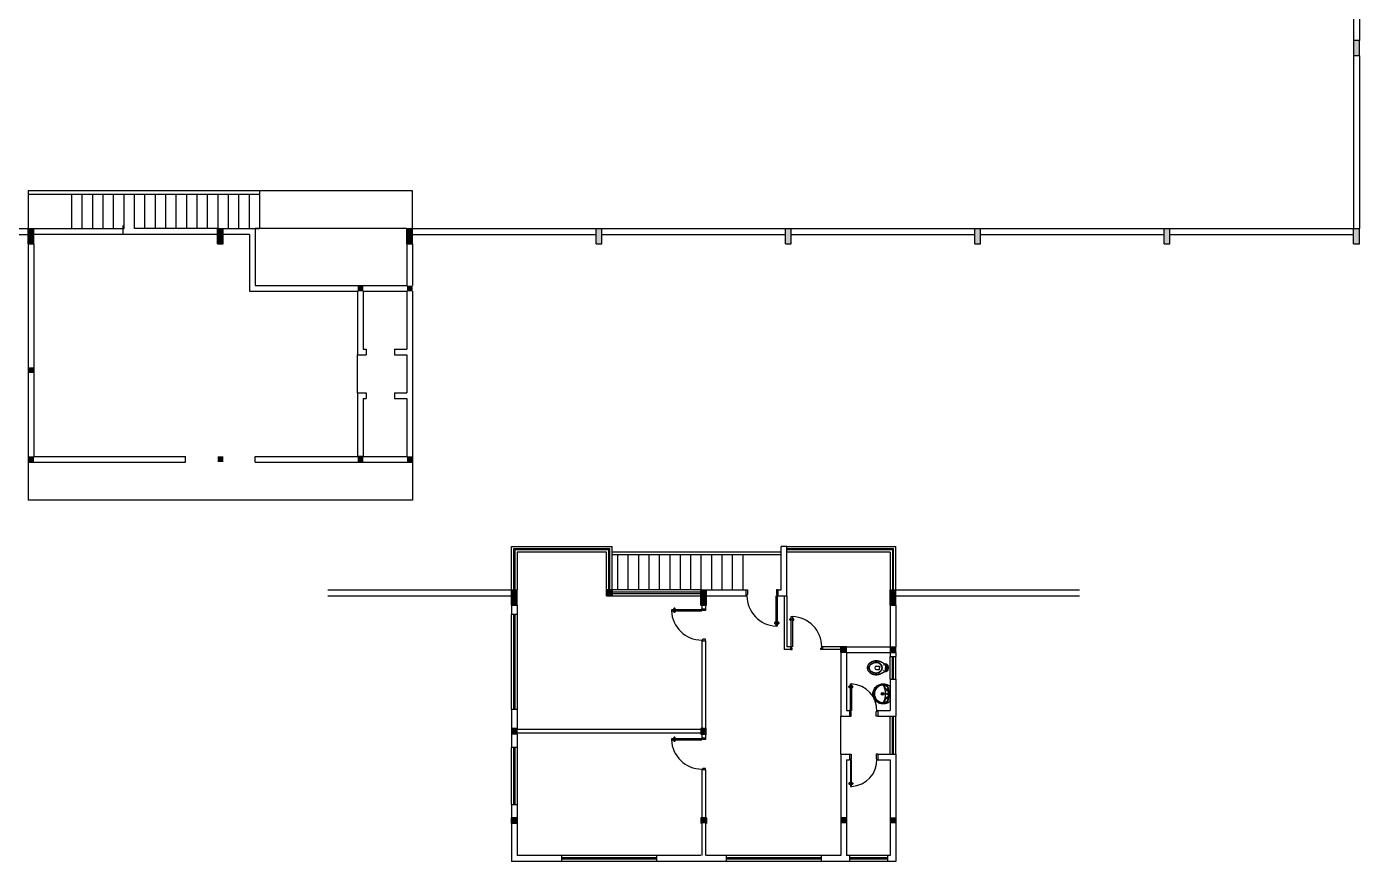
# Model space of a CAD drawing. Extents: x 10 to 180, y 167 to 221.
# Drawn here: x 34.63 to 69.74, y 178.88 to 200.87 of the extents above; entities that cross this region are included whole.
import ezdxf

# ---------------------------------------------------------------- set-up
doc = ezdxf.new("R2010")
doc.units = 0
doc.layers.get('0').update_dxf_attribs({"linetype": 'CONTINUOUS'})
for name, color, linetype in [('ESCADA', 7, 'CONTINUOUS'), ('ESQUADRIAS', 1, 'CONTINUOUS'), ('LOUÇAS_DECA', 191, 'CONTINUOUS'), ('PAREDES', 5, 'CONTINUOUS'), ('PILARES', 4, 'CONTINUOUS'), ('REBAIXOS', 1, 'CONTINUOUS')]:
    doc.layers.add(name, color=color, linetype=linetype)

# ---------------------------------------------------------------- blocks, each defined once
blk = doc.blocks.new('RAV01')
at = {"layer": 'LOUÇAS_DECA', "color": 191}
blk.add_line((-19.8, 0), (19.8, 0), dxfattribs=at)
for points in [[(0, -44.5), (0, -44.5), (-2.7, -44.4), (-5.2, -43.9), (-7.7, -43.3), (-10.1, -42.4), (-12.4, -41.4), (-14.6, -40.1), (-16.6, -38.6), (-18.4, -37), (-20.1, -35.1), (-21.7, -33.2), (-23, -31), (-24.1, -28.8), (-25, -26.4), (-25.7, -23.9), (-26.2, -21.4), (-26.4, -18.8), (-26.4, -18.8), (-26.4, -17.5), (-26.4, -16.3), (-26.4, -15), (-26.2, -13.9), (-26, -12.6), (-25.7, -11.5), (-25.5, -10.2), (-25.1, -9), (-24.7, -7.9), (-24.3, -6.8), (-23.8, -5.7), (-23.3, -4.6), (-22.6, -3.5), (-22, -2.4), (-21.3, -1.4), (-20.6, -0.4), (-20.6, -0.4), (-20.4, -0.2), (-20.3, -0.1), (-20.1, 0), (-19.8, 0)], [(19.8, 0), (19.8, 0), (20.1, 0), (20.3, -0.1), (20.4, -0.2), (20.6, -0.4), (20.6, -0.4), (21.3, -1.4), (22, -2.4), (22.6, -3.5), (23.3, -4.6), (23.8, -5.7), (24.3, -6.8), (24.7, -7.9), (25.1, -9), (25.5, -10.2), (25.7, -11.5), (26, -12.6), (26.2, -13.9), (26.4, -15), (26.4, -16.3), (26.4, -17.5), (26.4, -18.8), (26.4, -18.8), (26.2, -21.4), (25.7, -23.9), (25, -26.4), (24.1, -28.8), (23, -31), (21.7, -33.2), (20.1, -35.1), (18.4, -37), (16.6, -38.6), (14.6, -40.1), (12.3, -41.4), (10.1, -42.4), (7.7, -43.3), (5.2, -43.9), (2.6, -44.4), (0, -44.5)], [(0, -42.6), (0, -42.6), (2.5, -42.4), (4.8, -42.1), (7.2, -41.5), (9.4, -40.7), (11.5, -39.7), (13.5, -38.5), (15.3, -37.1), (17, -35.6), (18.6, -33.9), (20.1, -32.1), (21.3, -30.1), (22.4, -28), (23.2, -25.8), (23.9, -23.5), (24.3, -21.2), (24.5, -18.7), (24.5, -18.7), (24.6, -17.9), (24.6, -17), (24.5, -16.1), (24.4, -15.3), (24.4, -14.5), (24.2, -13.7), (24.1, -12.8), (23.9, -12), (23.9, -12), (23.7, -11.2), (23.4, -10.3), (23, -9.6), (22.6, -8.8), (22.1, -8.1), (21.6, -7.5), (21, -6.8), (20.4, -6.2), (20.4, -6.2), (19.7, -5.7), (19, -5.2), (18.4, -4.8), (17.6, -4.3), (16.8, -4), (16, -3.7), (15.2, -3.5), (14.4, -3.4), (14.4, -3.4), (13.3, -3.2), (12.2, -3.1), (11.2, -3), (10.1, -2.8), (9, -2.7), (7.9, -2.6), (6.8, -2.5), (5.7, -2.4), (5.7, -2.4), (5, -2.4), (4.3, -2.3), (3.6, -2.3), (2.9, -2.3), (2.1, -2.3), (1.4, -2.3), (0.7, -2.3), (0, -2.3), (0, -2.3), (-0.7, -2.3), (-1.4, -2.3), (-2.1, -2.3), (-2.8, -2.3), (-3.6, -2.3), (-4.3, -2.3), (-5, -2.4), (-5.7, -2.4), (-5.7, -2.4), (-6.8, -2.5), (-7.9, -2.6), (-9, -2.7), (-10.1, -2.8), (-11.2, -3), (-12.2, -3.1), (-13.3, -3.2), (-14.4, -3.4), (-14.4, -3.4), (-15.2, -3.5), (-16, -3.7), (-16.8, -4), (-17.6, -4.3), (-18.4, -4.8), (-19, -5.2), (-19.7, -5.7), (-20.4, -6.2), (-20.4, -6.2), (-21, -6.8), (-21.6, -7.5), (-22.1, -8.1), (-22.6, -8.8), (-23, -9.6), (-23.4, -10.3), (-23.7, -11.2), (-23.9, -12), (-23.9, -12), (-24.1, -12.8), (-24.2, -13.7), (-24.4, -14.5), (-24.4, -15.3), (-24.5, -16.1), (-24.6, -17), (-24.6, -17.9), (-24.5, -18.7), (-24.5, -18.7), (-24.3, -21.2), (-23.9, -23.5), (-23.2, -25.8), (-22.4, -28), (-21.3, -30.1), (-20.1, -32.1), (-18.6, -33.9), (-17, -35.6), (-15.3, -37.1), (-13.5, -38.5), (-11.5, -39.7), (-9.4, -40.7), (-7.2, -41.5), (-4.8, -42.1), (-2.5, -42.4), (0, -42.6)], [(21.8, -16.8), (21.8, -16.8), (21.9, -16.8), (21.9, -16.8), (21.9, -16.8), (22, -16.8), (22, -16.8), (22.3, -17.1), (22.5, -17.4), (22.6, -17.7), (22.6, -18.1), (22.6, -18.1), (22.6, -17.5), (22.7, -16.8), (22.8, -16.1), (22.8, -15.5), (22.8, -14.9), (22.7, -14.2), (22.6, -13.6), (22.5, -13), (22.5, -13), (22.2, -12), (21.9, -11), (21.5, -10.1), (21, -9.2), (20.4, -8.3), (19.7, -7.6), (19, -6.9), (18.2, -6.2), (18.2, -6.2), (17.7, -5.8), (17, -5.4), (16.4, -5), (15.7, -4.7), (15, -4.4), (14.4, -4.1), (13.6, -3.9), (12.9, -3.8), (12.9, -3.8), (12.1, -3.7), (11.3, -3.6), (10.5, -3.4), (9.7, -3.4), (8.9, -3.3), (8.1, -3.2), (7.3, -3.2), (6.5, -3.1), (5.7, -3), (4.9, -3), (4.1, -3), (3.2, -3), (2.4, -2.9), (1.7, -2.9), (0.8, -2.9), (0, -2.9), (0, -2.9), (-0.8, -2.9), (-1.7, -2.9), (-2.4, -2.9), (-3.2, -3), (-4.1, -3), (-4.9, -3), (-5.7, -3), (-6.5, -3.1), (-7.3, -3.2), (-8.1, -3.2), (-8.9, -3.3), (-9.7, -3.4), (-10.5, -3.4), (-11.3, -3.6), (-12.1, -3.7), (-12.9, -3.8), (-12.9, -3.8), (-13.6, -3.9), (-14.4, -4.1), (-15, -4.4), (-15.7, -4.7), (-16.4, -5), (-17, -5.4), (-17.6, -5.8), (-18.1, -6.2), (-18.1, -6.2), (-19, -6.9), (-19.7, -7.6), (-20.4, -8.3), (-21, -9.2), (-21.5, -10.1), (-21.9, -11), (-22.2, -12), (-22.5, -13), (-22.5, -13), (-22.6, -13.6), (-22.7, -14.2), (-22.8, -14.9), (-22.8, -15.5), (-22.8, -16.1), (-22.7, -16.8), (-22.6, -17.5), (-22.6, -18.1), (-22.6, -18.1), (-22.6, -17.7), (-22.5, -17.4), (-22.3, -17.1), (-22, -16.8), (-22, -16.8), (-21.9, -16.8), (-21.9, -16.8), (-21.9, -16.8), (-21.8, -16.8)], [(-21.8, -16.8), (-21.8, -16.8), (-21.8, -16.4), (-21.7, -16.1), (-21.6, -15.8), (-21.5, -15.5), (-21.3, -15.2), (-21, -15), (-20.8, -14.8), (-20.6, -14.6), (-20.6, -14.6), (-19.9, -14.3), (-19.3, -13.9), (-18.6, -13.6), (-18, -13.3), (-17.3, -13), (-16.6, -12.7), (-16, -12.5), (-15.3, -12.2), (-15.3, -12.2), (-14.8, -12), (-14.4, -11.8), (-14.1, -11.5), (-13.7, -11.1), (-13.5, -10.7), (-13.3, -10.3), (-13.2, -9.8), (-13.1, -9.3), (-13.1, -9.3), (-13.1, -8.8), (-13.2, -8.3), (-13.2, -7.9), (-13.2, -7.4), (-13.4, -6.9), (-13.5, -6.4), (-13.6, -5.9), (-13.7, -5.5), (-13.7, -5.5), (-13.8, -5.5), (-13.8, -5.4), (-13.8, -5.3), (-13.9, -5.2), (-13.9, -5.2), (-14.2, -4.9), (-14.7, -4.6), (-15.2, -4.6), (-15.7, -4.6)], [(21.8, -16.8), (21.8, -16.8), (21.4, -16.5), (21, -16.2), (20.6, -16), (20.1, -15.8), (20.1, -15.8), (18.9, -15.2), (17.7, -14.6), (16.5, -14.1), (15.3, -13.7), (14.1, -13.2), (12.8, -12.8), (11.6, -12.5), (10.3, -12.1), (9, -11.9), (7.8, -11.7), (6.5, -11.5), (5.2, -11.2), (3.9, -11.2), (2.6, -11), (1.3, -11), (0, -11), (0, -11), (-1.3, -11), (-2.6, -11), (-3.9, -11.2), (-5.2, -11.2), (-6.5, -11.5), (-7.8, -11.7), (-9, -11.9), (-10.3, -12.1), (-11.6, -12.5), (-12.8, -12.8), (-14.1, -13.2), (-15.3, -13.7), (-16.5, -14.1), (-17.7, -14.6), (-18.9, -15.2), (-20.1, -15.8), (-20.1, -15.8), (-20.6, -16), (-21, -16.2), (-21.4, -16.5), (-21.8, -16.8)], [(15.7, -4.6), (15.7, -4.6), (15.2, -4.6), (14.7, -4.6), (14.2, -4.9), (13.9, -5.2), (13.9, -5.2), (13.8, -5.3), (13.8, -5.4), (13.8, -5.5), (13.7, -5.5), (13.7, -5.5), (13.6, -5.9), (13.5, -6.4), (13.4, -6.9), (13.2, -7.4), (13.2, -7.9), (13.2, -8.3), (13.1, -8.8), (13.1, -9.3), (13.1, -9.3), (13.2, -9.8), (13.3, -10.3), (13.5, -10.7), (13.7, -11.1), (14.1, -11.5), (14.4, -11.8), (14.8, -12), (15.3, -12.2), (15.3, -12.2), (16, -12.5), (16.6, -12.7), (17.3, -13), (18, -13.3), (18.6, -13.6), (19.3, -13.9), (19.9, -14.3), (20.6, -14.6), (20.6, -14.6), (20.8, -14.8), (21, -15), (21.3, -15.2), (21.5, -15.5), (21.6, -15.8), (21.7, -16.1), (21.8, -16.4), (21.8, -16.8)]]:
    blk.add_lwpolyline(points, dxfattribs=at)
for centre, radius in [((-9.2, -6.6), 1.73), ((0, -18.9), 3.39), ((0, -6.6), 1.73), ((0, -18.9), 1.66), ((9.2, -6.6), 1.73)]:
    blk.add_circle(centre, radius, dxfattribs=at)
blk.add_arc((0, -18.1), 22.6, 180, 0, dxfattribs=at)
blk = doc.blocks.new('RAV10')
at = {"layer": 'LOUÇAS_DECA', "color": 191}
for points in [[(4.6, -12.9), (8.2, -12.9), (8.2, -12.9), (8.7, -13), (9.2, -13.2), (9.6, -13.5), (9.9, -14), (10.1, -14.3), (10.1, -14.3), (10.1, -14.3), (10.1, -14.3), (10.1, -14.3), (10.1, -14.3), (12.2, -18), (12.2, -18), (12.5, -18.6), (12.8, -19.1), (13.1, -19.6), (13.3, -20.1), (13.3, -20.1), (13.6, -20.6), (13.9, -21.1), (14.2, -21.5), (14.5, -22.1), (14.7, -22.6), (15, -23.1), (15.3, -23.6), (15.5, -24.1), (15.5, -24.1), (15.9, -24.8), (16.3, -25.6), (16.6, -26.3), (16.9, -27), (17.2, -27.8), (17.5, -28.6), (17.8, -29.4), (18, -30.2), (18, -30.2), (18.3, -31.4), (18.6, -32.6), (18.8, -33.9), (19, -35.2), (19.1, -36.4), (19.1, -37.7), (19.1, -39), (19, -40.3), (19, -40.3), (18.8, -41.6), (18.6, -42.9), (18.2, -44.2), (17.9, -45.5), (17.4, -46.8), (16.9, -48), (16.4, -49.3), (15.8, -50.4), (15.8, -50.4), (15.2, -51.4), (14.6, -52.3), (13.9, -53.1), (13.3, -53.9), (12.5, -54.8), (11.7, -55.5), (10.9, -56.3), (10.1, -57), (10.1, -57), (9, -57.8), (7.9, -58.5), (6.6, -59.1), (5.4, -59.6), (4.1, -60), (2.8, -60.3), (1.4, -60.4), (0, -60.5), (0, -60.5), (-1.4, -60.4), (-2.7, -60.3), (-4, -60), (-5.3, -59.6), (-6.6, -59.1), (-7.8, -58.5), (-9, -57.8), (-10.1, -57), (-10.1, -57), (-10.9, -56.3), (-11.7, -55.5), (-12.5, -54.8), (-13.2, -53.9), (-13.9, -53.1), (-14.5, -52.3), (-15.1, -51.4), (-15.7, -50.4), (-15.7, -50.4), (-16.3, -49.3), (-16.9, -48), (-17.4, -46.8), (-17.8, -45.5), (-18.2, -44.2), (-18.5, -42.9), (-18.7, -41.6), (-19, -40.3), (-19, -40.3), (-19, -39), (-19, -37.7), (-19, -36.4), (-18.9, -35.2), (-18.7, -33.9), (-18.5, -32.6), (-18.2, -31.4), (-17.9, -30.2), (-17.9, -30.2), (-17.7, -29.4), (-17.4, -28.6), (-17.1, -27.8), (-16.9, -27), (-16.6, -26.3), (-16.2, -25.6), (-15.8, -24.8), (-15.5, -24.1), (-15.5, -24.1), (-15.2, -23.6), (-15, -23.1), (-14.7, -22.6), (-14.4, -22.1), (-14.2, -21.5), (-13.9, -21.1), (-13.6, -20.6), (-13.3, -20.1), (-13.3, -20.1), (-13.1, -19.6), (-12.8, -19.1), (-12.4, -18.6), (-12.1, -18), (-10.1, -14.3), (-10.1, -14.3), (-10.1, -14.3), (-10.1, -14.3), (-10.1, -14.3), (-10.1, -14.3), (-9.8, -14), (-9.8, -14), (-9.6, -13.5), (-9.1, -13.2), (-8.6, -13), (-8.1, -12.9), (-4.5, -12.9)], [(12.2, -18), (13.3, -20.1), (13.3, -20.1), (13.6, -20.6), (13.8, -21.1), (14.1, -21.5), (14.3, -22.1), (14.5, -22.6), (14.7, -23.1), (15, -23.6), (15.2, -24.1), (15.2, -24.1), (15.5, -24.8), (15.9, -25.6), (16.2, -26.3), (16.6, -27.1), (16.9, -27.8), (17.1, -28.5), (17.4, -29.4), (17.6, -30.2), (17.6, -30.2), (17.9, -31.4), (18.1, -32.6), (18.3, -33.9), (18.5, -35.2), (18.5, -36.4), (18.5, -37.7), (18.5, -39), (18.4, -40.3), (18.4, -40.3), (18.2, -41.6), (17.9, -42.9), (17.6, -44.2), (17.2, -45.5), (16.7, -46.8), (16.2, -48), (15.6, -49.3), (15, -50.4), (15, -50.4), (14.4, -51.2), (13.9, -52), (13.3, -52.8), (12.8, -53.5), (12.2, -54.2), (11.5, -54.9), (10.9, -55.5), (10.1, -56.2), (10.1, -56.2), (9, -57.1), (7.9, -57.8), (6.6, -58.4), (5.4, -58.9), (4.1, -59.3), (2.8, -59.6), (1.4, -59.8), (0, -59.8), (0, -59.8), (-1.4, -59.8), (-2.7, -59.6), (-4.1, -59.3), (-5.3, -58.9), (-6.6, -58.4), (-7.8, -57.8), (-9, -57.1), (-10.1, -56.2), (-10.1, -56.2), (-10.8, -55.5), (-11.5, -54.9), (-12.1, -54.2), (-12.7, -53.5), (-13.3, -52.8), (-13.9, -52), (-14.4, -51.2), (-14.9, -50.4), (-14.9, -50.4), (-15.5, -49.3), (-16.1, -48), (-16.6, -46.8), (-17.1, -45.5), (-17.5, -44.2), (-17.9, -42.9), (-18.1, -41.6), (-18.3, -40.3), (-18.3, -40.3), (-18.4, -39.1), (-18.5, -37.7), (-18.5, -36.4), (-18.4, -35.2), (-18.2, -33.9), (-18, -32.6), (-17.8, -31.4), (-17.5, -30.2), (-17.5, -30.2), (-17.3, -29.4), (-17, -28.6), (-16.8, -27.8), (-16.5, -27.1), (-16.2, -26.3), (-15.8, -25.6), (-15.5, -24.8), (-15.2, -24.1), (-15.2, -24.1), (-15, -23.6), (-14.7, -23.1), (-14.5, -22.6), (-14.2, -22.1), (-14, -21.5), (-13.7, -21.1), (-13.5, -20.6), (-13.2, -20.1), (-12.1, -18)], [(-12.9, -30.2), (-12.9, -30.2), (-12.4, -29.3), (-11.9, -28.4), (-11.2, -27.7), (-10.6, -26.9), (-9.9, -26.2), (-9.2, -25.6), (-8.4, -25), (-7.5, -24.4), (-6.7, -23.9), (-5.8, -23.5), (-4.9, -23.1), (-3.9, -22.8), (-3, -22.6), (-2, -22.4), (-1, -22.3), (0, -22.2), (0, -22.2), (1, -22.3), (2, -22.4), (3, -22.6), (4, -22.8), (5, -23.1), (5.8, -23.5), (6.8, -23.9), (7.6, -24.4), (8.5, -25), (9.3, -25.6), (10, -26.2), (10.6, -26.9), (11.3, -27.7), (12, -28.4), (12.5, -29.3), (13, -30.2), (13, -30.2), (13.6, -31.3), (14, -32.6), (14.3, -33.8), (14.6, -35.1), (14.7, -36.4), (14.7, -37.7), (14.7, -39), (14.4, -40.3), (14.4, -40.3), (14.2, -41.6), (13.8, -42.9), (13.4, -44.2), (12.9, -45.5), (12.4, -46.8), (11.7, -48), (11.1, -49.3), (10.4, -50.4), (10.4, -50.4), (9.4, -51.7), (8.4, -52.8), (7.2, -53.8), (5.9, -54.6), (4.5, -55.2), (3.1, -55.8), (1.5, -56.1), (0, -56.2), (0, -56.2), (-1.5, -56.1), (-3.1, -55.8), (-4.4, -55.2), (-5.8, -54.6), (-7.1, -53.8), (-8.3, -52.8), (-9.3, -51.7), (-10.3, -50.4), (-10.3, -50.4), (-11, -49.3), (-11.7, -48), (-12.3, -46.8), (-12.8, -45.5), (-13.3, -44.2), (-13.7, -42.9), (-14.1, -41.6), (-14.4, -40.3), (-14.4, -40.3), (-14.6, -39), (-14.7, -37.7), (-14.6, -36.4), (-14.5, -35.1), (-14.2, -33.8), (-13.9, -32.6), (-13.5, -31.3), (-12.9, -30.2)], [(-12, -30.2), (-12, -30.2), (-11.5, -29.4), (-11, -28.6), (-10.4, -27.9), (-9.8, -27.2), (-9.1, -26.7), (-8.5, -26.1), (-7.7, -25.5), (-6.9, -25), (-6.1, -24.6), (-5.3, -24.2), (-4.5, -23.9), (-3.6, -23.6), (-2.8, -23.4), (-1.8, -23.2), (-0.9, -23.2), (0, -23.1), (0, -23.1), (0.9, -23.2), (1.9, -23.2), (2.8, -23.4), (3.6, -23.6), (4.5, -23.9), (5.4, -24.2), (6.2, -24.6), (7, -25), (7.7, -25.5), (8.5, -26.1), (9.2, -26.7), (9.8, -27.2), (10.4, -27.9), (11, -28.6), (11.5, -29.4), (12, -30.2), (12, -30.2), (12.7, -31.3), (13.2, -32.6), (13.6, -33.8), (13.9, -35), (14.1, -36.4), (14.1, -37.7), (14.1, -39), (13.9, -40.3), (13.9, -40.3), (13.6, -41.7), (13.2, -43), (12.8, -44.3), (12.3, -45.5), (11.7, -46.9), (11.1, -48.1), (10.4, -49.3), (9.6, -50.4), (9.6, -50.4), (8.8, -51.6), (7.8, -52.6), (6.7, -53.5), (5.5, -54.2), (4.2, -54.8), (2.8, -55.3), (1.5, -55.5), (0, -55.7), (0, -55.7), (-1.5, -55.5), (-2.8, -55.3), (-4.2, -54.8), (-5.4, -54.2), (-6.6, -53.5), (-7.7, -52.6), (-8.7, -51.6), (-9.6, -50.4), (-9.6, -50.4), (-10.3, -49.3), (-11, -48.1), (-11.7, -46.9), (-12.2, -45.5), (-12.7, -44.3), (-13.1, -43), (-13.5, -41.7), (-13.8, -40.3), (-13.8, -40.3), (-14, -39), (-14.1, -37.7), (-14, -36.4), (-13.9, -35), (-13.6, -33.8), (-13.2, -32.6), (-12.7, -31.3), (-12, -30.2)], [(10.1, -14.3), (10.1, -14.3), (10.1, -14.3), (10.1, -14.3), (10.1, -14.3), (10.1, -14.3), (9.6, -11.3), (9.6, -11.3), (9.3, -10.2), (8.9, -9.3), (8.3, -8.5), (7.7, -7.7), (6.9, -7), (6.1, -6.5), (5.1, -6.2), (4.1, -5.9), (4.1, -5.9), (3.6, -5.8), (3.1, -5.7), (2.6, -5.6), (2, -5.6), (1.5, -5.6), (1, -5.5), (0.5, -5.5), (0, -5.5), (0, -5.5), (-0.5, -5.5), (-1, -5.5), (-1.5, -5.6), (-2, -5.6), (-2.5, -5.6), (-3, -5.7), (-3.5, -5.8), (-4, -5.9), (-4, -5.9), (-5, -6.2), (-6, -6.5), (-6.9, -7), (-7.6, -7.7), (-8.2, -8.5), (-8.8, -9.3), (-9.3, -10.2), (-9.6, -11.3), (-10, -14.3), (-10, -14.3), (-10, -14.3), (-10, -14.3), (-10, -14.3), (-10.1, -14.3)], [(-7.7, -9.4), (-8.1, -10.1), (-8.5, -10.8), (-8.6, -11.4), (-8.8, -12.2), (-8.8, -13.1)], [(-5.1, -12.9), (-5.1, -9.7), (-5.1, -7.8), (-5.1, -7.8), (-5.2, -7.6), (-5.3, -7.5), (-5.5, -7.4), (-5.9, -7.6), (-5.9, -7.6), (-6.4, -8), (-7.1, -8.6), (-7.7, -9.4)], [(5.1, -9.3), (5, -8.9), (4.6, -8.3), (3.9, -7.8), (3.1, -7.7), (0, -7.7), (-3.1, -7.7), (-3.1, -7.7), (-3.9, -7.8), (-4.5, -8.3), (-5, -8.9), (-5.1, -9.7)], [(4.6, -12.9), (4.6, -12.9), (4.2, -12.9), (3.9, -12.6), (3.6, -12.4), (3.6, -12), (3.6, -10.7), (3.6, -10.7), (3.6, -10.5), (3.6, -10.4), (3.7, -10.2), (3.9, -10.1), (3.9, -10.1), (3.9, -9.9), (3.9, -9.7), (3.8, -9.5), (3.6, -9.4), (0, -9.4), (-3.5, -9.4), (-3.5, -9.4), (-3.7, -9.5), (-3.9, -9.7), (-3.9, -9.9), (-3.8, -10.1), (-3.8, -10.1), (-3.6, -10.2), (-3.6, -10.4), (-3.5, -10.5), (-3.5, -10.7), (-3.5, -12), (-3.5, -12), (-3.6, -12.4), (-3.8, -12.6), (-4.1, -12.9), (-4.5, -12.9)], [(-4.5, -12.9), (0, -12.9)], [(-4.5, -37), (-4.5, -29), (0, -29)], [(3.7, -10.3), (0, -10.3), (-3.6, -10.3)], [(4.6, -12.9), (0, -12.9)], [(4.6, -37), (4.6, -29), (0, -29)], [(5.1, -12.9), (5.1, -9.7), (5.1, -7.8), (5.1, -7.8), (5.2, -7.6), (5.3, -7.5), (5.5, -7.4), (5.9, -7.6), (5.9, -7.6), (6.4, -8), (7.1, -8.6), (7.7, -9.4)], [(7.7, -9.4), (8.1, -10.1), (8.5, -10.8), (8.6, -11.4), (8.8, -12.2), (8.8, -13.1)]]:
    blk.add_lwpolyline(points, dxfattribs=at)
for centre in [(-7.6, -17), (7.6, -17)]:
    blk.add_circle(centre, 0.672, dxfattribs=at)
blk.add_arc((0, -37), 4.56, 180, 0, dxfattribs=at)
blk = doc.blocks.new('PORTA80')
for p, q in [((0.08, 0.711), (0.08, 0.731)), ((0.11, 0.711), (0.11, 0.731)), ((0.115, 0.731), (0.11, 0.731)), ((0.115, 0.711), (0.11, 0.711)), ((0.115, 0.706), (0.115, 0.736)), ((0.12, 0), (0.12, 0.8)), ((0.12, 0.8), (0.15, 0.8)), ((0.15, 0.8), (0.15, 0)), ((0.155, 0.706), (0.155, 0.736)), ((0.155, 0.731), (0.16, 0.731)), ((0.155, 0.711), (0.16, 0.711)), ((0.16, 0.711), (0.16, 0.731)), ((0.19, 0.711), (0.19, 0.731)), ((0.12, 0), (0.1, 0)), ((0.12, 0), (0.12, -0.03)), ((0.15, 0), (0.12, 0)), ((0.1, -0.15), (0.14, -0.15)), ((0.12, -0.03), (0.14, -0.03)), ((0.14, -0.15), (0.14, -0.03)), ((0.92, -0.03), (0.9, -0.03)), ((0.9, -0.15), (0.9, -0.03)), ((0.94, -0.15), (0.9, -0.15)), ((0.92, 0), (0.92, -0.03)), ((0.92, 0), (0.94, 0))]:
    blk.add_line(p, q)
for centre, radius, start, end in [((0.101, 0.715), 0.0266, 81.4516, 142.1512), ((0.101, 0.727), 0.0266, 217.8488, 278.5484), ((0.1, 0.732), 0.0104, 354.0738, 59.0563), ((0.1, 0.71), 0.0104, 300.9437, 5.9262), ((0.12, 0.736), 0.005, 90, 180), ((0.12, 0.706), 0.005, 180, 270), ((0.119, 0), 0.801, 0.0304, 87.7802), ((0.15, 0.736), 0.005, 0, 90), ((0.15, 0.706), 0.005, 270, 0), ((0.17, 0.732), 0.0104, 120.9437, 185.9262), ((0.17, 0.71), 0.0104, 174.0738, 239.0563), ((0.169, 0.715), 0.0266, 37.8488, 98.5484), ((0.169, 0.727), 0.0266, 261.4516, 322.1512)]:
    blk.add_arc(centre, radius, start, end)

msp = doc.modelspace()

# ---------------------------------------------------------------- hatches: boundary and pattern name
at = {"layer": 'PILARES'}
h = msp.add_hatch(color=256, dxfattribs=at)
h.paths.add_polyline_path([(69.58735067, 200.10708926), (69.73735067, 200.10708926), (69.73735067, 200.50708926), (69.58735067, 200.50708926)])
h.paths.add_polyline_path([(69.58735067, 195.15208926), (69.73735067, 195.15208926), (69.73735067, 195.55208926), (69.58735067, 195.55208926)])
h.paths.add_polyline_path([(64.59985067, 195.15208926), (64.74985067, 195.15208926), (64.74985067, 195.55208926), (64.59985067, 195.55208926)])
h.paths.add_polyline_path([(59.61235067, 195.15208926), (59.76235067, 195.15208926), (59.76235067, 195.55208926), (59.61235067, 195.55208926)])
for points in [[(34.82485067, 195.55208926), (34.67485067, 195.55208926), (34.67485067, 195.15208926), (34.82485067, 195.15208926)], [(39.66235067, 195.15208926), (39.81235067, 195.15208926), (39.81235067, 195.55208926), (39.66235067, 195.55208926)], [(44.64985067, 195.15208926), (44.79985067, 195.15208926), (44.79985067, 195.55208926), (44.64985067, 195.55208926)], [(43.34985067, 193.90208926), (43.49985067, 193.90208926), (43.49985067, 194.05208926), (43.34985067, 194.05208926)], [(44.64985067, 193.90208926), (44.79985067, 193.90208926), (44.79985067, 194.05208926), (44.64985067, 194.05208926)], [(34.67485067, 191.75208926), (34.82485067, 191.75208926), (34.82485067, 191.90208926), (34.67485067, 191.90208926)], [(34.67485067, 189.40208926), (34.82485067, 189.40208926), (34.82485067, 189.55208926), (34.67485067, 189.55208926)], [(39.66235067, 189.40208926), (39.81235067, 189.40208926), (39.81235067, 189.55208926), (39.66235067, 189.55208926)], [(43.34985067, 189.40208926), (43.49985067, 189.40208926), (43.49985067, 189.55208926), (43.34985067, 189.55208926)], [(44.64985067, 189.40208926), (44.79985067, 189.40208926), (44.79985067, 189.55208926), (44.64985067, 189.55208926)], [(47.55500724, 186.03227887), (47.40500724, 186.03227887), (47.40500724, 185.63227887), (47.55500724, 185.63227887)], [(50.05500724, 185.88227887), (50.05500724, 186.03227887), (49.90500724, 186.03227887), (49.90500724, 185.88227887)], [(52.54250724, 186.03227887), (52.39250724, 186.03227887), (52.39250724, 185.63227887), (52.54250724, 185.63227887)], [(57.38000724, 185.63227887), (57.53000724, 185.63227887), (57.53000724, 186.03227887), (57.38000724, 186.03227887)], [(56.23000724, 184.38227887), (56.23000724, 184.53227887), (56.08000724, 184.53227887), (56.08000724, 184.38227887)], [(57.38000724, 184.38227887), (57.53000724, 184.38227887), (57.53000724, 184.53227887), (57.38000724, 184.53227887)], [(47.40500724, 182.23227887), (47.55500724, 182.23227887), (47.55500724, 182.38227887), (47.40500724, 182.38227887)], [(52.39250724, 182.23222934), (52.54250724, 182.23222934), (52.54250724, 182.38222934), (52.39250724, 182.38222934)], [(47.40500724, 179.88227887), (47.55500724, 179.88227887), (47.55500724, 180.03227887), (47.40500724, 180.03227887)], [(52.39250724, 179.88227887), (52.54250724, 179.88227887), (52.54250724, 180.03227887), (52.39250724, 180.03227887)], [(56.08000724, 179.88227887), (56.23000724, 179.88227887), (56.23000724, 180.03227887), (56.08000724, 180.03227887)], [(57.38000724, 179.88227887), (57.53000724, 179.88227887), (57.53000724, 180.03227887), (57.38000724, 180.03227887)]]:
    msp.add_hatch(color=256, dxfattribs=at).paths.add_polyline_path(points)
h = msp.add_hatch(color=256, dxfattribs=at)
h.paths.add_polyline_path([(49.63735067, 195.15208926), (49.78735067, 195.15208926), (49.78735067, 195.55208926), (49.63735067, 195.55208926)])
h.paths.add_polyline_path([(54.62485067, 195.15208926), (54.77485067, 195.15208926), (54.77485067, 195.55208926), (54.62485067, 195.55208926)])

# ---------------------------------------------------------------- linework, layer by layer
for p, q in [((44.79985067, 195.55208926), (44.79985067, 196.55208926)), ((34.67485067, 195.15208926), (34.67485067, 195.55208926)), ((34.67485067, 195.55208926), (34.82485067, 195.55208926)), ((34.82485067, 195.15208926), (34.82485067, 195.55208926)), ((39.66235067, 195.15208926), (39.66235067, 195.55208926)), ((39.66235067, 195.55208926), (39.81235067, 195.55208926)), ((39.81235067, 195.15208926), (39.81235067, 195.55208926)), ((44.64985067, 195.55208926), (40.64985067, 195.55208926)), ((40.64985067, 195.55208926), (40.77485067, 195.55208926)), ((44.64985067, 195.15208926), (44.64985067, 195.55208926)), ((44.64985067, 195.55208926), (44.79985067, 195.55208926)), ((44.79985067, 195.15208926), (44.79985067, 195.55208926)), ((34.67485067, 195.15208926), (34.82485067, 195.15208926)), ((39.66235067, 195.15208926), (39.81235067, 195.15208926)), ((44.64985067, 195.15208926), (44.79985067, 195.15208926)), ((34.67485067, 189.40208926), (34.67485067, 188.40208926)), ((44.79985067, 189.40208926), (44.79985067, 188.40208926)), ((44.79985067, 188.40208926), (34.67485067, 188.40208926)), ((54.50500724, 187.03227887), (50.05500724, 187.03227887)), ((54.50500724, 186.96227887), (50.05500724, 186.96227887)), ((54.58500724, 185.88227887), (54.58500724, 184.46227887)), ((54.65500724, 185.88227887), (54.65500724, 184.53227887)), ((51.70648314, 185.55227887), (51.68648314, 185.55227887)), ((52.41750724, 184.69227887), (52.41750724, 182.35727887)), ((52.41750724, 184.69227887), (52.51750724, 184.69227887)), ((52.51750724, 184.69227887), (52.51750724, 182.13227887)), ((54.75500724, 184.46227887), (54.58500724, 184.46227887)), ((54.75500724, 184.53227887), (54.65500724, 184.53227887)), ((54.75500724, 184.53227887), (54.75500724, 184.46227887)), ((56.08000724, 184.53227887), (55.59500724, 184.53227887)), ((55.59500724, 184.53227887), (55.59500724, 184.46227887)), ((56.08000724, 184.46227887), (55.59500724, 184.46227887)), ((52.41750724, 182.35727887), (47.55500724, 182.35727887)), ((52.41750724, 182.25727887), (47.55500724, 182.25727887)), ((52.41750724, 182.25727887), (52.41750724, 182.13227887)), ((52.51750724, 182.13227887), (52.41750724, 182.13227887)), ((52.51750724, 181.29227887), (52.41750724, 181.29227887)), ((52.41750724, 181.29227887), (52.41750724, 179.03227887)), ((52.51750724, 181.29227887), (52.51750724, 179.03227887))]:
    msp.add_line(p, q)
at = {"layer": 'ESCADA'}
for p, q in [((40.77485067, 196.55208926), (34.67485067, 196.55208926)), ((34.67485067, 196.55208926), (34.67485067, 195.55208926)), ((40.77485067, 196.45208926), (34.67485067, 196.45208926)), ((35.82485067, 195.55208926), (35.82485067, 196.45208926)), ((36.09985067, 195.55208926), (36.09985067, 196.45208926)), ((36.37485067, 195.55208926), (36.37485067, 196.45208926)), ((36.64985067, 195.55208926), (36.64985067, 196.45208926)), ((36.92485067, 195.55208926), (36.92485067, 196.45208926)), ((37.19985067, 195.55208926), (37.19985067, 196.45208926)), ((37.47485067, 195.55208926), (37.47485067, 196.45208926)), ((37.74985067, 195.55208926), (37.74985067, 196.45208926)), ((38.02485067, 195.55208926), (38.02485067, 196.45208926)), ((38.29985067, 195.55208926), (38.29985067, 196.45208926)), ((38.57485067, 195.55208926), (38.57485067, 196.45208926)), ((38.84985067, 195.55208926), (38.84985067, 196.45208926)), ((39.12485067, 195.55208926), (39.12485067, 196.45208926)), ((39.39985067, 195.55208926), (39.39985067, 196.45208926)), ((39.67485067, 195.55208926), (39.67485067, 196.45208926)), ((39.94985067, 195.55208926), (39.94985067, 196.45208926)), ((40.22485067, 195.55208926), (40.22485067, 196.45208926)), ((40.49985067, 195.55208926), (40.49985067, 196.45208926)), ((44.79985067, 196.55208926), (40.77485067, 196.55208926)), ((40.77485067, 195.55208926), (40.77485067, 196.55208926)), ((50.20500724, 186.03227887), (50.20500724, 186.96227887)), ((50.48000724, 186.03227887), (50.48000724, 186.96227887)), ((50.75500724, 186.03227887), (50.75500724, 186.96227887)), ((51.03000724, 186.03227887), (51.03000724, 186.96227887)), ((51.30500724, 186.03227887), (51.30500724, 186.96227887)), ((51.58000724, 186.03227887), (51.58000724, 186.96227887)), ((51.85500724, 186.03227887), (51.85500724, 186.96227887)), ((52.13000724, 186.03227887), (52.13000724, 186.96227887)), ((52.40500724, 186.03227887), (52.40500724, 186.96227887)), ((52.68000724, 186.03227887), (52.68000724, 186.96227887)), ((52.95500724, 186.03227887), (52.95500724, 186.96227887)), ((53.23000724, 186.03227887), (53.23000724, 186.96227887)), ((53.50500724, 186.03227887), (53.50500724, 186.96227887))]:
    msp.add_line(p, q, dxfattribs=at)
at = {"layer": 'ESQUADRIAS'}
for p, q in [((47.40500724, 187.18227887), (50.05500724, 187.18227887)), ((47.40500724, 186.03227887), (47.40500724, 187.18227887)), ((47.46500724, 187.12227887), (49.99500724, 187.12227887)), ((47.46500724, 186.03227887), (47.46500724, 187.12227887)), ((49.99500724, 186.03227887), (49.99500724, 187.12227887)), ((50.05500724, 186.03227887), (50.05500724, 187.18227887)), ((54.65500724, 187.18227887), (57.53000724, 187.18227887)), ((54.65500724, 187.12227887), (57.47000724, 187.12227887)), ((57.47000724, 186.03227887), (57.47000724, 187.12227887)), ((57.53000724, 186.03227887), (57.53000724, 187.18227887)), ((49.96500724, 187.09227887), (47.49500724, 187.09227887)), ((47.49500724, 187.09227887), (47.49500724, 186.03227887)), ((49.90500724, 187.03227887), (47.55500724, 187.03227887)), ((47.55500724, 187.03227887), (47.55500724, 186.03227887)), ((49.90500724, 186.03227887), (49.90500724, 187.03227887)), ((49.96500724, 186.03227887), (49.96500724, 187.09227887)), ((57.44000724, 187.09227887), (54.65500724, 187.09227887)), ((57.38000724, 187.03227887), (54.65500724, 187.03227887)), ((57.38000724, 187.03227887), (57.38000724, 186.03227887)), ((57.44000724, 187.09227887), (57.44000724, 186.03227887)), ((52.39250724, 186.03227887), (50.05500724, 186.03227887)), ((52.39250724, 185.97227887), (50.05500724, 185.97227887)), ((50.05500724, 185.94227887), (52.39250724, 185.94227887)), ((50.05500724, 185.88227887), (52.39250724, 185.88227887)), ((47.40500724, 182.88227887), (47.40500724, 185.38227887)), ((47.46500724, 182.88227887), (47.46500724, 185.38227887)), ((47.49500724, 185.38227887), (47.49500724, 182.88227887)), ((47.55500724, 185.38227887), (47.55500724, 182.88227887)), ((52.41750724, 185.51227887), (51.61750724, 185.51227887)), ((51.61750724, 185.51227887), (51.61750724, 185.48227887)), ((51.61750724, 185.48227887), (52.41750724, 185.48227887)), ((51.71148314, 185.51727887), (51.68148314, 185.51727887)), ((51.71148314, 185.47727887), (51.68148314, 185.47727887)), ((51.70648314, 185.52227887), (51.68648314, 185.52227887)), ((51.68648314, 185.51727887), (51.68648314, 185.52227887)), ((51.68648314, 185.47727887), (51.68648314, 185.47227887)), ((51.70648314, 185.47227887), (51.68648314, 185.47227887)), ((51.70648314, 185.44227887), (51.68648314, 185.44227887)), ((51.70648314, 185.51727887), (51.70648314, 185.52227887)), ((51.70648314, 185.47727887), (51.70648314, 185.47227887)), ((52.41750724, 185.51227887), (52.41750724, 185.53227887)), ((52.41750724, 185.51227887), (52.44750724, 185.51227887)), ((52.41750724, 185.48227887), (52.41750724, 185.51227887)), ((52.44750724, 185.51227887), (52.44750724, 185.49227887)), ((52.51750724, 185.49227887), (52.44750724, 185.49227887)), ((52.51750724, 185.53227887), (52.51750724, 185.49227887)), ((54.73500724, 185.24330297), (54.73500724, 185.26330297)), ((54.76500724, 185.24330297), (54.76500724, 185.26330297)), ((54.77000724, 185.26330297), (54.76500724, 185.26330297)), ((54.77000724, 185.24330297), (54.76500724, 185.24330297)), ((54.77000724, 185.23830297), (54.77000724, 185.26830297)), ((54.77500724, 184.53227887), (54.77500724, 185.33227887)), ((54.77500724, 185.33227887), (54.80500724, 185.33227887)), ((54.80500724, 185.33227887), (54.80500724, 184.53227887)), ((54.81000724, 185.23830297), (54.81000724, 185.26830297)), ((54.81000724, 185.26330297), (54.81500724, 185.26330297)), ((54.81000724, 185.24330297), (54.81500724, 185.24330297)), ((54.81500724, 185.24330297), (54.81500724, 185.26330297)), ((54.84500724, 185.24330297), (54.84500724, 185.26330297)), ((52.41750724, 184.71227887), (52.44750724, 184.71227887)), ((52.41750724, 184.71227887), (52.41750724, 184.69227887)), ((52.44750724, 184.71227887), (52.44750724, 184.73227887)), ((52.51750724, 184.73227887), (52.44750724, 184.73227887)), ((52.51750724, 184.69227887), (52.51750724, 184.73227887)), ((54.77500724, 184.53227887), (54.75500724, 184.53227887)), ((54.75500724, 184.46227887), (54.79500724, 184.46227887)), ((54.77500724, 184.53227887), (54.77500724, 184.50227887)), ((54.80500724, 184.53227887), (54.77500724, 184.53227887)), ((54.77500724, 184.50227887), (54.79500724, 184.50227887)), ((54.79500724, 184.46227887), (54.79500724, 184.50227887)), ((55.57500724, 184.50227887), (55.55500724, 184.50227887)), ((55.55500724, 184.46227887), (55.55500724, 184.50227887)), ((55.59500724, 184.46227887), (55.55500724, 184.46227887)), ((55.57500724, 184.53227887), (55.57500724, 184.50227887)), ((55.57500724, 184.53227887), (55.59500724, 184.53227887)), ((57.38000724, 183.68227887), (57.38000724, 184.28227887)), ((57.44000724, 183.68227887), (57.44000724, 184.28227887)), ((57.47000724, 183.68227887), (57.47000724, 184.28227887)), ((57.53000724, 183.68227887), (57.53000724, 184.28227887)), ((56.29000724, 183.46830297), (56.29000724, 183.48830297)), ((56.32000724, 183.46830297), (56.32000724, 183.48830297)), ((56.32500724, 183.48830297), (56.32000724, 183.48830297)), ((56.32500724, 183.46830297), (56.32000724, 183.46830297)), ((56.32500724, 183.46330297), (56.32500724, 183.49330297)), ((56.33000724, 182.85727887), (56.33000724, 183.55727887)), ((56.33000724, 183.55727887), (56.36000724, 183.55727887)), ((56.36000724, 183.55727887), (56.36000724, 182.85727887)), ((56.36500724, 183.46330297), (56.36500724, 183.49330297)), ((56.36500724, 183.48830297), (56.37000724, 183.48830297)), ((56.36500724, 183.46830297), (56.37000724, 183.46830297)), ((56.37000724, 183.46830297), (56.37000724, 183.48830297)), ((56.40000724, 183.46830297), (56.40000724, 183.48830297)), ((56.33000724, 182.85727887), (56.31000724, 182.85727887)), ((56.31000724, 182.70727887), (56.35000724, 182.70727887)), ((56.33000724, 182.85727887), (56.33000724, 182.82727887)), ((56.36000724, 182.85727887), (56.33000724, 182.85727887)), ((56.33000724, 182.82727887), (56.35000724, 182.82727887)), ((56.35000724, 182.70727887), (56.35000724, 182.82727887)), ((57.03000724, 182.82727887), (57.01000724, 182.82727887)), ((57.01000724, 182.70727887), (57.01000724, 182.82727887)), ((57.05000724, 182.70727887), (57.01000724, 182.70727887)), ((57.03000724, 182.85727887), (57.03000724, 182.82727887)), ((57.03000724, 182.85727887), (57.05000724, 182.85727887)), ((57.38000724, 181.70727887), (57.38000724, 182.70727887)), ((57.44000724, 181.70727887), (57.44000724, 182.70727887)), ((57.47000724, 181.70727887), (57.47000724, 182.70727887)), ((57.53000724, 181.70727887), (57.53000724, 182.70727887)), ((47.40500724, 180.3823284), (47.40500724, 181.88227887)), ((47.46500724, 180.3823284), (47.46500724, 181.88227887)), ((47.49500724, 181.88227887), (47.49500724, 180.3823284)), ((47.55500724, 181.88227887), (47.55500724, 180.3823284)), ((52.41750724, 182.11227887), (51.61750724, 182.11227887)), ((51.61750724, 182.11227887), (51.61750724, 182.08227887)), ((51.61750724, 182.08227887), (52.41750724, 182.08227887)), ((51.71148314, 182.11727887), (51.68148314, 182.11727887)), ((51.71148314, 182.07727887), (51.68148314, 182.07727887)), ((51.70648314, 182.15227887), (51.68648314, 182.15227887)), ((51.70648314, 182.12227887), (51.68648314, 182.12227887)), ((51.68648314, 182.11727887), (51.68648314, 182.12227887)), ((51.68648314, 182.07727887), (51.68648314, 182.07227887)), ((51.70648314, 182.07227887), (51.68648314, 182.07227887)), ((51.70648314, 182.04227887), (51.68648314, 182.04227887)), ((51.70648314, 182.11727887), (51.70648314, 182.12227887)), ((51.70648314, 182.07727887), (51.70648314, 182.07227887)), ((52.41750724, 182.11227887), (52.41750724, 182.13227887)), ((52.41750724, 182.11227887), (52.44750724, 182.11227887)), ((52.41750724, 182.08227887), (52.41750724, 182.11227887)), ((52.44750724, 182.11227887), (52.44750724, 182.09227887)), ((52.51750724, 182.09227887), (52.44750724, 182.09227887)), ((52.51750724, 182.13227887), (52.51750724, 182.09227887)), ((56.31000724, 181.70727887), (56.35000724, 181.70727887)), ((56.33000724, 181.55727887), (56.31000724, 181.55727887)), ((56.33000724, 181.55727887), (56.33000724, 181.58727887)), ((56.33000724, 181.58727887), (56.35000724, 181.58727887)), ((56.33000724, 181.55727887), (56.33000724, 180.85727887)), ((56.36000724, 181.55727887), (56.33000724, 181.55727887)), ((56.35000724, 181.70727887), (56.35000724, 181.58727887)), ((56.36000724, 180.85727887), (56.36000724, 181.55727887)), ((57.05000724, 181.70727887), (57.01000724, 181.70727887)), ((57.01000724, 181.70727887), (57.01000724, 181.58727887)), ((57.03000724, 181.58727887), (57.01000724, 181.58727887)), ((57.03000724, 181.55727887), (57.03000724, 181.58727887)), ((57.03000724, 181.55727887), (57.05000724, 181.55727887)), ((52.41750724, 181.31227887), (52.44750724, 181.31227887)), ((52.41750724, 181.31227887), (52.41750724, 181.29227887)), ((52.44750724, 181.31227887), (52.44750724, 181.33227887)), ((52.51750724, 181.33227887), (52.44750724, 181.33227887)), ((52.51750724, 181.29227887), (52.51750724, 181.33227887)), ((56.29000724, 180.94625477), (56.29000724, 180.92625477)), ((56.32000724, 180.94625477), (56.32000724, 180.92625477)), ((56.32500724, 180.94625477), (56.32000724, 180.94625477)), ((56.32500724, 180.92625477), (56.32000724, 180.92625477)), ((56.32500724, 180.95125477), (56.32500724, 180.92125477)), ((56.33000724, 180.85727887), (56.36000724, 180.85727887)), ((56.36500724, 180.95125477), (56.36500724, 180.92125477)), ((56.36500724, 180.94625477), (56.37000724, 180.94625477)), ((56.36500724, 180.92625477), (56.37000724, 180.92625477)), ((56.37000724, 180.94625477), (56.37000724, 180.92625477)), ((56.40000724, 180.94625477), (56.40000724, 180.92625477)), ((51.22375724, 179.03227887), (48.72375724, 179.03227887)), ((55.56125724, 179.03227887), (53.06125724, 179.03227887)), ((57.30500724, 179.03227887), (56.30500724, 179.03227887)), ((51.22375724, 178.97227887), (48.72375724, 178.97227887)), ((51.22375724, 178.94227887), (48.72375724, 178.94227887)), ((51.22375724, 178.88227887), (48.72375724, 178.88227887)), ((55.56125724, 178.97227887), (53.06125724, 178.97227887)), ((55.56125724, 178.94227887), (53.06125724, 178.94227887)), ((55.56125724, 178.88227887), (53.06125724, 178.88227887)), ((57.30500724, 178.97227887), (56.30500724, 178.97227887)), ((57.30500724, 178.94227887), (56.30500724, 178.94227887)), ((57.30500724, 178.88227887), (56.30500724, 178.88227887))]:
    msp.add_line(p, q, dxfattribs=at)
for centre, radius, start, end in [((52.41793219, 185.5133048), 0.80102604, 182.219777108, 269.969604075), ((51.70283173, 185.53123944), 0.02664459, 127.84881657, 188.548364457), ((51.70283173, 185.46331831), 0.02664459, 171.451635543, 232.15118343), ((51.68540867, 185.53262994), 0.01040668, 210.943666959, 275.926230686), ((51.68148314, 185.51227887), 0.005, 90, 180), ((51.68148314, 185.48227887), 0.005, 180, 270), ((51.68540867, 185.46192781), 0.01040668, 84.073769314, 149.056333041), ((51.69013455, 185.53123944), 0.02664459, 351.451635543, 52.15118343), ((51.70755761, 185.53262994), 0.01040668, 264.073769314, 329.056333041), ((51.70755761, 185.46192781), 0.01040668, 30.943666959, 95.926230686), ((51.69013455, 185.46331831), 0.02664459, 307.84881657, 8.548364457), ((51.71148314, 185.51227887), 0.005, 0, 90), ((51.71148314, 185.48227887), 0.005, 270, 0), ((54.75604668, 185.24695438), 0.02664459, 81.451635543, 142.15118343), ((54.75604668, 185.25965156), 0.02664459, 217.84881657, 278.548364457), ((54.75465618, 185.26437744), 0.01040668, 354.073769314, 59.056333041), ((54.75465618, 185.2422285), 0.01040668, 300.943666959, 5.926230686), ((54.77500724, 185.26830297), 0.005, 90, 180), ((54.77500724, 185.23830297), 0.005, 180, 270), ((54.77398132, 184.53185392), 0.80102604, 0.030395925, 87.780222892), ((54.80500724, 185.26830297), 0.005, 0, 90), ((54.80500724, 185.23830297), 0.005, 270, 0), ((54.8253583, 185.26437744), 0.01040668, 120.943666959, 185.926230686), ((54.8253583, 185.2422285), 0.01040668, 174.073769314, 239.056333041), ((54.8239678, 185.24695438), 0.02664459, 37.84881657, 98.548364457), ((54.8239678, 185.25965156), 0.02664459, 261.451635543, 322.15118343), ((56.31104668, 183.47195438), 0.02664459, 81.451635543, 142.15118343), ((56.31104668, 183.48465156), 0.02664459, 217.84881657, 278.548364457), ((56.30965618, 183.48937744), 0.01040668, 354.073769314, 59.056333041), ((56.30965618, 183.4672285), 0.01040668, 300.943666959, 5.926230686), ((56.33000724, 183.49330297), 0.005, 90, 180), ((56.33000724, 183.46330297), 0.005, 180, 270), ((56.33000724, 182.85727887), 0.70064256, 357.545968325, 87.545968325), ((56.36000724, 183.49330297), 0.005, 0, 90), ((56.36000724, 183.46330297), 0.005, 270, 0), ((56.3803583, 183.48937744), 0.01040668, 120.943666959, 185.926230686), ((56.3803583, 183.4672285), 0.01040668, 174.073769314, 239.056333041), ((56.3789678, 183.47195438), 0.02664459, 37.84881657, 98.548364457), ((56.3789678, 183.48465156), 0.02664459, 261.451635543, 322.15118343), ((52.41793219, 182.1133048), 0.80102604, 182.219777108, 269.969604075), ((51.70283173, 182.13123944), 0.02664459, 127.84881657, 188.548364457), ((51.70283173, 182.06331831), 0.02664459, 171.451635543, 232.15118343), ((51.68540867, 182.13262994), 0.01040668, 210.943666959, 275.926230686), ((51.68148314, 182.11227887), 0.005, 90, 180), ((51.68148314, 182.08227887), 0.005, 180, 270), ((51.68540867, 182.06192781), 0.01040668, 84.073769314, 149.056333041), ((51.69013455, 182.13123944), 0.02664459, 351.451635543, 52.15118343), ((51.70755761, 182.13262994), 0.01040668, 264.073769314, 329.056333041), ((51.70755761, 182.06192781), 0.01040668, 30.943666959, 95.926230686), ((51.69013455, 182.06331831), 0.02664459, 307.84881657, 8.548364457), ((51.71148314, 182.11227887), 0.005, 0, 90), ((51.71148314, 182.08227887), 0.005, 270, 0), ((56.33000724, 181.55727887), 0.70064256, 272.454031675, 2.454031675), ((56.31104668, 180.92990618), 0.02664459, 81.451635543, 142.15118343), ((56.31104668, 180.94260336), 0.02664459, 217.84881657, 278.548364457), ((56.30965618, 180.94732924), 0.01040668, 354.073769314, 59.056333041), ((56.30965618, 180.92518031), 0.01040668, 300.943666959, 5.926230686), ((56.33000724, 180.95125477), 0.005, 90, 180), ((56.33000724, 180.92125477), 0.005, 180, 270), ((56.36000724, 180.95125477), 0.005, 360, 90), ((56.36000724, 180.92125477), 0.005, 270, 0), ((56.3803583, 180.94732924), 0.01040668, 120.943666959, 185.926230686), ((56.3803583, 180.92518031), 0.01040668, 174.073769314, 239.056333041), ((56.3789678, 180.92990618), 0.02664459, 37.84881657, 98.548364457), ((56.3789678, 180.94260336), 0.02664459, 261.451635543, 322.15118343)]:
    msp.add_arc(centre, radius, start, end, dxfattribs=at)
at = {"layer": 'PAREDES'}
for p, q in [((69.58735067, 205.06208926), (69.58735067, 200.50708926)), ((69.73735067, 205.06208926), (69.73735067, 200.50708926)), ((69.58735067, 200.10708926), (69.58735067, 195.55208926)), ((69.73735067, 200.10708926), (69.73735067, 195.55208926)), ((29.83735067, 195.55208926), (34.67485067, 195.55208926)), ((34.82485067, 195.55208926), (37.19985067, 195.55208926)), ((39.66235067, 195.55208926), (37.47485067, 195.55208926)), ((39.81235067, 195.55208926), (40.64985067, 195.55208926)), ((40.64985067, 195.55208926), (40.64985067, 194.05208926)), ((44.79985067, 195.55208926), (49.63735067, 195.55208926)), ((49.78735067, 195.55208926), (54.62485067, 195.55208926)), ((54.77485067, 195.55208926), (59.61235067, 195.55208926)), ((59.76235067, 195.55208926), (64.59985067, 195.55208926)), ((64.74985067, 195.55208926), (69.58735067, 195.55208926)), ((29.83735067, 195.40208926), (34.67485067, 195.40208926)), ((40.49985067, 195.40208926), (34.82485067, 195.40208926)), ((40.49985067, 195.40208926), (40.49985067, 193.90208926)), ((44.79985067, 195.40208926), (49.63735067, 195.40208926)), ((49.78735067, 195.40208926), (54.62485067, 195.40208926)), ((54.77485067, 195.40208926), (59.61235067, 195.40208926)), ((59.76235067, 195.40208926), (64.59985067, 195.40208926)), ((64.74985067, 195.40208926), (69.58735067, 195.40208926)), ((34.67485067, 195.15208926), (34.67485067, 189.40208926)), ((34.82485067, 195.15208926), (34.82485067, 189.55208926)), ((44.64985067, 195.15208926), (44.64985067, 194.05208926)), ((44.79985067, 195.15208926), (44.79985067, 194.05208926)), ((40.49985067, 193.90208926), (43.34985067, 193.90208926)), ((40.64985067, 194.05208926), (44.64985067, 194.05208926)), ((43.34985067, 193.90208926), (43.34985067, 192.22708926)), ((43.49985067, 193.90208926), (43.49985067, 192.37708926)), ((43.49985067, 193.90208926), (44.64985067, 193.90208926)), ((44.64985067, 193.90208926), (44.64985067, 192.37708926)), ((44.79985067, 193.90208926), (44.79985067, 189.40208926)), ((43.49985067, 192.37708926), (43.57985067, 192.37708926)), ((43.57985067, 192.37708926), (43.57985067, 192.22708926)), ((44.31985067, 192.37708926), (44.31985067, 192.22708926)), ((44.31985067, 192.37708926), (44.64985067, 192.37708926)), ((43.34985067, 192.22708926), (43.57985067, 192.22708926)), ((43.34985067, 191.22708926), (43.34985067, 192.22708926)), ((44.31985067, 192.22708926), (44.64985067, 192.22708926)), ((44.64985067, 192.22708926), (44.64985067, 191.22708926)), ((43.34985067, 191.22708926), (43.57985067, 191.22708926)), ((43.34985067, 191.22708926), (43.34985067, 189.55208926)), ((43.49985067, 191.07708926), (43.57985067, 191.07708926)), ((43.49985067, 191.07708926), (43.49985067, 189.55208926)), ((43.57985067, 191.22708926), (43.57985067, 191.07708926)), ((44.31985067, 191.22708926), (44.31985067, 191.07708926)), ((44.31985067, 191.22708926), (44.64985067, 191.22708926)), ((44.31985067, 191.07708926), (44.64985067, 191.07708926)), ((44.64985067, 191.07708926), (44.64985067, 189.55208926)), ((34.67485067, 189.40208926), (38.81735067, 189.40208926)), ((34.82485067, 189.55208926), (38.81735067, 189.55208926)), ((38.81735067, 189.40208926), (38.81735067, 189.55208926)), ((40.65735067, 189.55208926), (43.34985067, 189.55208926)), ((40.65735067, 189.40208926), (40.65735067, 189.55208926)), ((40.65735067, 189.40208926), (44.79985067, 189.40208926)), ((43.49985067, 189.55208926), (44.64985067, 189.55208926)), ((54.50500724, 186.03227887), (54.50500724, 187.18227887)), ((54.65500724, 187.18227887), (54.50500724, 187.18227887)), ((54.65500724, 185.88227887), (54.65500724, 187.18227887)), ((42.56750724, 186.03227887), (47.40500724, 186.03227887)), ((42.56750724, 185.88227887), (47.40500724, 185.88227887)), ((52.54250724, 186.03227887), (53.58500724, 186.03227887)), ((52.54250724, 185.88227887), (53.58500724, 185.88227887)), ((53.38000724, 186.03227887), (53.50500724, 186.03227887)), ((53.58500724, 185.88227887), (53.58500724, 186.03227887)), ((54.42500724, 185.88227887), (54.42500724, 186.03227887)), ((54.42500724, 186.03227887), (54.50500724, 186.03227887)), ((54.42500724, 185.88227887), (54.65500724, 185.88227887)), ((57.53000724, 186.03227887), (62.36750724, 186.03227887)), ((57.53000724, 185.88227887), (62.36750724, 185.88227887)), ((47.40500724, 185.63227887), (47.40500724, 185.38227887)), ((47.55500724, 185.38227887), (47.40500724, 185.38227887)), ((47.55500724, 185.63227887), (47.55500724, 185.38227887)), ((52.41750724, 185.63227887), (52.41750724, 185.53227887)), ((52.41750724, 185.53227887), (52.51750724, 185.53227887)), ((52.51750724, 185.63227887), (52.51750724, 185.53227887)), ((57.38000724, 185.63227887), (57.38000724, 184.53227887)), ((57.53000724, 185.63227887), (57.53000724, 184.53227887)), ((56.08000724, 184.38227887), (56.08000724, 182.70727887)), ((56.23000724, 184.53227887), (57.38000724, 184.53227887)), ((56.23000724, 184.38227887), (56.23000724, 182.85727887)), ((56.23000724, 184.38227887), (57.38000724, 184.38227887)), ((57.38000724, 184.38227887), (57.38000724, 184.28227887)), ((57.53000724, 184.38227887), (57.53000724, 184.28227887)), ((57.38000724, 184.28227887), (57.53000724, 184.28227887)), ((57.38000724, 183.68227887), (57.38000724, 182.85727887)), ((57.38000724, 183.68227887), (57.53000724, 183.68227887)), ((57.53000724, 183.68227887), (57.53000724, 182.70727887)), ((47.55500724, 182.88227887), (47.40500724, 182.88227887)), ((47.40500724, 182.88227887), (47.40500724, 182.38227887)), ((47.55500724, 182.88227887), (47.55500724, 182.38227887)), ((56.08000724, 182.70727887), (56.31000724, 182.70727887)), ((56.23000724, 182.85727887), (56.31000724, 182.85727887)), ((56.31000724, 182.85727887), (56.31000724, 182.70727887)), ((57.05000724, 182.85727887), (57.38000724, 182.85727887)), ((57.05000724, 182.85727887), (57.05000724, 182.70727887)), ((57.05000724, 182.70727887), (57.53000724, 182.70727887)), ((47.40500724, 182.23227887), (47.40500724, 181.88227887)), ((47.55500724, 182.23227887), (47.55500724, 181.88227887)), ((47.55500724, 181.88227887), (47.40500724, 181.88227887)), ((56.08000724, 181.70727887), (56.08000724, 179.03227887)), ((56.08000724, 181.70727887), (56.31000724, 181.70727887)), ((56.23000724, 181.55727887), (56.23000724, 179.03227887)), ((56.23000724, 181.55727887), (56.31000724, 181.55727887)), ((56.31000724, 181.70727887), (56.31000724, 181.55727887)), ((57.05000724, 181.70727887), (57.53000724, 181.70727887)), ((57.05000724, 181.70727887), (57.05000724, 181.55727887)), ((57.05000724, 181.55727887), (57.38000724, 181.55727887)), ((57.38000724, 181.55727887), (57.38000724, 179.03227887)), ((57.53000724, 181.70727887), (57.53000724, 179.88227887)), ((47.40500724, 180.3823284), (47.55500724, 180.3823284)), ((47.40500724, 180.3823284), (47.40500724, 178.88227887)), ((47.55500724, 180.3823284), (47.55500724, 179.03227887)), ((57.53000724, 179.88227887), (57.53000724, 178.88227887)), ((48.72375724, 179.03227887), (47.55500724, 179.03227887)), ((48.72375724, 179.03227887), (48.72375724, 178.88227887)), ((51.22375724, 179.03227887), (51.22375724, 178.88227887)), ((52.39250724, 179.03227887), (51.22375724, 179.03227887)), ((53.06125724, 179.03227887), (52.54250724, 179.03227887)), ((53.06125724, 179.03227887), (53.06125724, 178.88227887)), ((55.56125724, 179.03227887), (55.56125724, 178.88227887)), ((56.08000724, 179.03227887), (55.56125724, 179.03227887)), ((56.30500724, 179.03227887), (56.23000724, 179.03227887)), ((56.30500724, 179.03227887), (56.30500724, 178.88227887)), ((57.38000724, 179.03227887), (57.30500724, 179.03227887)), ((57.30500724, 179.03227887), (57.30500724, 178.88227887)), ((48.72375724, 178.88227887), (47.40500724, 178.88227887)), ((53.06125724, 178.88227887), (51.22375724, 178.88227887)), ((56.30500724, 178.88227887), (55.56125724, 178.88227887)), ((57.53000724, 178.88227887), (57.30500724, 178.88227887))]:
    msp.add_line(p, q, dxfattribs=at)
at = {"layer": 'PILARES'}
for p, q in [((69.73735067, 200.50708926), (69.58735067, 200.50708926)), ((69.58735067, 200.50708926), (69.58735067, 200.10708926)), ((69.73735067, 200.10708926), (69.73735067, 200.50708926)), ((69.73735067, 200.10708926), (69.58735067, 200.10708926)), ((34.82485067, 195.15208926), (34.82485067, 195.55208926)), ((37.17485067, 195.40208926), (37.17485067, 195.63404917)), ((49.63735067, 195.15208926), (49.63735067, 195.55208926)), ((49.63735067, 195.55208926), (49.78735067, 195.55208926)), ((49.78735067, 195.15208926), (49.78735067, 195.55208926)), ((54.62485067, 195.15208926), (54.62485067, 195.55208926)), ((54.62485067, 195.55208926), (54.77485067, 195.55208926)), ((54.77485067, 195.15208926), (54.77485067, 195.55208926)), ((59.61235067, 195.15208926), (59.61235067, 195.55208926)), ((59.61235067, 195.55208926), (59.76235067, 195.55208926)), ((59.76235067, 195.15208926), (59.76235067, 195.55208926)), ((64.59985067, 195.15208926), (64.59985067, 195.55208926)), ((64.59985067, 195.55208926), (64.74985067, 195.55208926)), ((64.74985067, 195.15208926), (64.74985067, 195.55208926)), ((69.58735067, 195.55208926), (69.73735067, 195.55208926)), ((69.58735067, 195.15208926), (69.58735067, 195.55208926)), ((69.73735067, 195.15208926), (69.73735067, 195.55208926)), ((37.32485067, 195.40208926), (37.17485067, 195.40208926)), ((49.63735067, 195.15208926), (49.78735067, 195.15208926)), ((54.62485067, 195.15208926), (54.77485067, 195.15208926)), ((59.61235067, 195.15208926), (59.76235067, 195.15208926)), ((64.59985067, 195.15208926), (64.74985067, 195.15208926)), ((69.58735067, 195.15208926), (69.73735067, 195.15208926)), ((44.79985067, 193.90208926), (44.79985067, 193.90208926)), ((43.49985067, 189.55208926), (43.34985067, 189.55208926)), ((47.40500724, 186.03227887), (47.55500724, 186.03227887)), ((47.40500724, 185.63227887), (47.40500724, 186.03227887)), ((47.55500724, 185.63227887), (47.55500724, 186.03227887)), ((49.90500724, 185.88227887), (49.90500724, 186.03227887)), ((50.05500724, 186.03227887), (49.90500724, 186.03227887)), ((49.90500724, 185.88227887), (50.05500724, 185.88227887)), ((50.05500724, 186.03227887), (50.05500724, 185.88227887)), ((52.39250724, 186.03227887), (52.54250724, 186.03227887)), ((52.39250724, 185.63227887), (52.39250724, 186.03227887)), ((52.54250724, 185.63227887), (52.54250724, 186.03227887)), ((57.38000724, 186.03227887), (57.53000724, 186.03227887)), ((57.38000724, 185.63227887), (57.38000724, 186.03227887)), ((57.53000724, 185.63227887), (57.53000724, 186.03227887)), ((47.40500724, 185.63227887), (47.55500724, 185.63227887)), ((52.39250724, 185.63227887), (52.54250724, 185.63227887)), ((57.38000724, 185.63227887), (57.53000724, 185.63227887)), ((56.08000724, 184.38227887), (56.08000724, 184.53227887)), ((56.23000724, 184.53227887), (56.08000724, 184.53227887)), ((56.23000724, 184.38227887), (56.08000724, 184.38227887)), ((56.23000724, 184.38227887), (56.23000724, 184.53227887)), ((57.38000724, 184.53227887), (57.53000724, 184.53227887)), ((57.38000724, 184.53227887), (57.38000724, 184.38227887)), ((57.38000724, 184.38227887), (57.53000724, 184.38227887)), ((57.53000724, 184.38227887), (57.53000724, 184.53227887)), ((47.55500724, 182.38227887), (47.40500724, 182.38227887)), ((47.40500724, 182.38227887), (47.40500724, 182.23227887)), ((47.55500724, 182.23227887), (47.40500724, 182.23227887)), ((47.55500724, 182.23227887), (47.55500724, 182.38227887)), ((52.39250724, 182.38227887), (52.39250724, 182.23227887)), ((52.54250724, 182.38227887), (52.39250724, 182.38227887)), ((52.39250724, 182.23227887), (52.54250724, 182.23227887)), ((47.40500724, 179.8823284), (47.40500724, 180.0323284)), ((47.40500724, 180.0323284), (47.55500724, 180.0323284)), ((47.55500724, 180.0323284), (47.40500724, 180.0323284)), ((47.55500724, 180.0323284), (47.40500724, 180.0323284)), ((47.40500724, 180.0323284), (47.40500724, 179.8823284)), ((47.55500724, 179.8823284), (47.40500724, 179.8823284)), ((47.55500724, 180.0323284), (47.55500724, 179.8823284)), ((47.55500724, 180.0323284), (47.55500724, 179.8823284)), ((52.39250724, 180.0323284), (52.39250724, 179.8823284)), ((52.39250724, 180.0323284), (52.54250724, 180.0323284)), ((52.54250724, 180.0323284), (52.39250724, 180.0323284)), ((52.54250724, 180.0323284), (52.54250724, 179.8823284)), ((56.08000724, 180.0323284), (56.08000724, 179.8823284)), ((56.08000724, 180.0323284), (56.23000724, 180.0323284)), ((56.23000724, 180.0323284), (56.08000724, 180.0323284)), ((56.23000724, 180.0323284), (56.23000724, 179.8823284)), ((57.38000724, 180.0323284), (57.38000724, 179.8823284)), ((57.38000724, 180.0323284), (57.53000724, 180.0323284)), ((57.38000724, 180.0323284), (57.53000724, 180.0323284)), ((57.53000724, 180.0323284), (57.53000724, 179.8823284))]:
    msp.add_line(p, q, dxfattribs=at)
at = {"layer": 'REBAIXOS'}
msp.add_line((56.08000724, 181.70727887), (56.08000724, 182.70727887), dxfattribs=at)

# ---------------------------------------------------------------- block references
at = {"layer": 'ESQUADRIAS', "rotation": 180}
msp.add_blockref('PORTA80', (54.52500724, 185.88227887), dxfattribs=at)
at = {"layer": 'ESQUADRIAS', "xscale": 0.01, "yscale": 0.01, "zscale": 0.01, "rotation": 270}
for name, p in [('RAV10', (57.38737033, 183.98252462)), ('RAV01', (57.36917616, 183.29467454))]:
    msp.add_blockref(name, p, dxfattribs=at)

doc.saveas('drawing.dxf')
